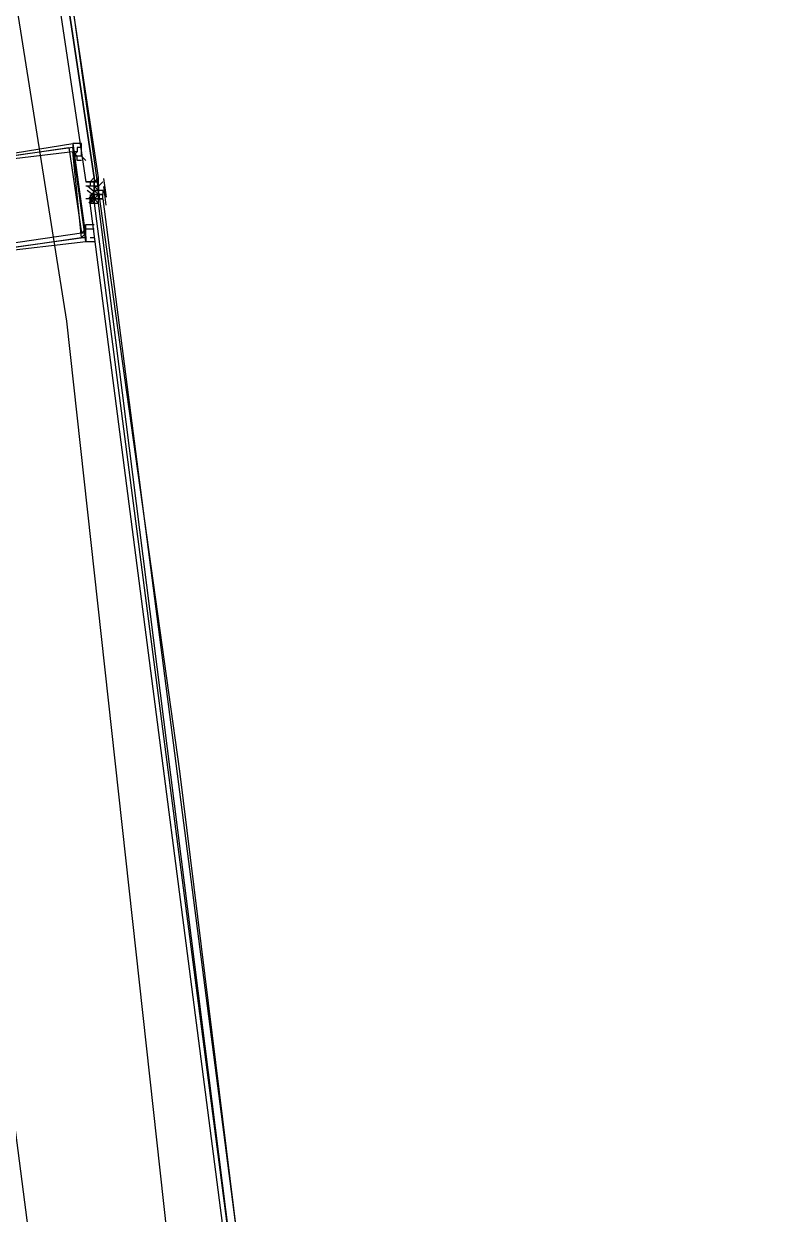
# Model space of a CAD drawing. Header units: feet. Extents: x -84 to 198, y -22 to 181.
# Drawn here: x 135.993 to 138.307, y 131.594 to 135.311 of the extents above; entities that cross this region are included whole.
import ezdxf

# ---------------------------------------------------------------- set-up
doc = ezdxf.new("R2010")
doc.units = ezdxf.units.FT
doc.layers.add('A-AREA-UNIDAD', color=30, linetype='CONTINUOUS')
doc.layers.add('A-LINEA', color=7, linetype='CONTINUOUS')

msp = doc.modelspace()

# ---------------------------------------------------------------- linework, layer by layer
at = {"layer": 'A-AREA-UNIDAD'}
msp.add_lwpolyline([(123.04, 112.4089), (137.28, 109.0133), (137.52, 109.2089), (137.472, 111.0578), (138.048, 111.0933), (137.36, 123.1644), (136.128, 134.3822), (134.72, 143.2533)], dxfattribs=at)
at = {"layer": 'A-LINEA'}
for p, q in [((136.1467, 134.9244), (136.1467, 134.9244)), ((136.1467, 134.9244), (136.1467, 134.9244)), ((136.1733, 134.8978), (136.1733, 134.9111)), ((136.1867, 134.8844), (136.1733, 134.8978)), ((136.1867, 134.9111), (136.1867, 134.9111)), ((136.1867, 134.8978), (136.1867, 134.8978)), ((136.1867, 134.8178), (136.1867, 134.8178)), ((136.1867, 134.8178), (136.1867, 134.8178)), ((136.1867, 134.8178), (136.1867, 134.8178)), ((136.2, 134.8178), (136.1867, 134.8178)), ((136.1867, 134.8178), (136.1867, 134.8178)), ((136.2, 134.8178), (136.1867, 134.8178)), ((136.1867, 134.8044), (136.1867, 134.8044)), ((136.2, 134.8044), (136.1867, 134.8044)), ((136.1867, 134.8044), (136.1867, 134.8044)), ((136.2, 134.8178), (136.2133, 134.8178)), ((136.2, 134.8178), (136.2, 134.8178)), ((136.2, 134.8178), (136.2, 134.8178)), ((136.2, 134.8178), (136.2, 134.8178)), ((136.2, 134.8178), (136.2, 134.8178)), ((136.2, 134.8178), (136.2, 134.8178)), ((136.2, 134.8178), (136.2, 134.8178)), ((136.2, 134.8178), (136.2133, 134.8178)), ((136.2, 134.8178), (136.2, 134.8178)), ((136.2, 134.8178), (136.2, 134.8178)), ((136.2, 134.8178), (136.2, 134.8178)), ((136.2, 134.8178), (136.2, 134.8178)), ((136.2, 134.8178), (136.2, 134.8178)), ((136.2, 134.8178), (136.2, 134.8044)), ((136.2, 134.8178), (136.2, 134.8178)), ((136.2133, 134.8178), (136.2, 134.8178)), ((136.2133, 134.8044), (136.2, 134.8044)), ((136.2, 134.8044), (136.2, 134.8044)), ((136.2133, 134.8044), (136.2, 134.8044)), ((136.2, 134.8044), (136.2, 134.8044)), ((136.2, 134.8044), (136.2, 134.8044)), ((136.2, 134.8044), (136.2, 134.8044)), ((136.2, 134.8044), (136.2, 134.8044)), ((136.2, 134.8044), (136.2, 134.8044)), ((136.2, 134.8044), (136.2, 134.8044)), ((136.2, 134.8044), (136.2, 134.8044)), ((136.2, 134.8044), (136.2, 134.8044)), ((136.2, 134.8044), (136.2, 134.8044)), ((136.2, 134.8044), (136.2, 134.8044)), ((136.2, 134.8044), (136.2, 134.8044)), ((136.2133, 134.8178), (136.2133, 134.8178)), ((136.2133, 134.8178), (136.2133, 134.8178)), ((136.2133, 134.8178), (136.2133, 134.8178)), ((136.2133, 134.8178), (136.2133, 134.8178)), ((136.2133, 134.8178), (136.2133, 134.8044)), ((136.2133, 134.8178), (136.2133, 134.8178)), ((136.2133, 134.8178), (136.2133, 134.8178)), ((136.2133, 134.8178), (136.2133, 134.8178)), ((136.2133, 134.8178), (136.2133, 134.8178)), ((136.2133, 134.8178), (136.2133, 134.8178)), ((136.2133, 134.8178), (136.2133, 134.8044)), ((136.2133, 134.8178), (136.2133, 134.8178)), ((136.2133, 134.8178), (136.2133, 134.8044)), ((136.2133, 134.8178), (136.2267, 134.8178)), ((136.2133, 134.8178), (136.2133, 134.8178)), ((136.2267, 134.8178), (136.2133, 134.8178)), ((136.2133, 134.8178), (136.2133, 134.8178)), ((136.2267, 134.8178), (136.2133, 134.8178)), ((136.2133, 134.8178), (136.2133, 134.8178)), ((136.2133, 134.8178), (136.2133, 134.8178)), ((136.2133, 134.8178), (136.2133, 134.8178)), ((136.2133, 134.8178), (136.2133, 134.8178)), ((136.2133, 134.8178), (136.2133, 134.8178)), ((136.2133, 134.8178), (136.2133, 134.8178)), ((136.2133, 134.8178), (136.2133, 134.8178)), ((136.2133, 134.8178), (136.2267, 134.8178)), ((136.2133, 134.8178), (136.2133, 134.8178)), ((136.2133, 134.8178), (136.2133, 134.8178)), ((136.2133, 134.8178), (136.2133, 134.8178)), ((136.2133, 134.8044), (136.2133, 134.8178)), ((136.2133, 134.8044), (136.2133, 134.8178)), ((136.2133, 134.8178), (136.2133, 134.8178)), ((136.2133, 134.8044), (136.2133, 134.8178)), ((136.2133, 134.8044), (136.2133, 134.8044)), ((136.2133, 134.8044), (136.2133, 134.8044)), ((136.2133, 134.8044), (136.2133, 134.7911)), ((136.2133, 134.8044), (136.2133, 134.8044)), ((136.2133, 134.8044), (136.2133, 134.7911)), ((136.2133, 134.8044), (136.2267, 134.8044)), ((136.2133, 134.8044), (136.2133, 134.8044)), ((136.2133, 134.8044), (136.2133, 134.8044)), ((136.2133, 134.8044), (136.2133, 134.8044)), ((136.2133, 134.8044), (136.2133, 134.7911)), ((136.2133, 134.8044), (136.2133, 134.8044)), ((136.2133, 134.8044), (136.2133, 134.8044)), ((136.2133, 134.8044), (136.2133, 134.8044)), ((136.2133, 134.8044), (136.2133, 134.8044)), ((136.2133, 134.8044), (136.2133, 134.8044)), ((136.2133, 134.8044), (136.2133, 134.8044)), ((136.2133, 134.8044), (136.2133, 134.8044)), ((136.2133, 134.8044), (136.2133, 134.8044)), ((136.2133, 134.8044), (136.2133, 134.8044)), ((136.2133, 134.8044), (136.2133, 134.8044)), ((136.2133, 134.8044), (136.2133, 134.8044)), ((136.2133, 134.8044), (136.2133, 134.8044)), ((136.2133, 134.8044), (136.2133, 134.8044)), ((136.2133, 134.8044), (136.2133, 134.8044)), ((136.2133, 134.8044), (136.2133, 134.8044)), ((136.2133, 134.8044), (136.2133, 134.8044)), ((136.2133, 134.8044), (136.2133, 134.8044)), ((136.2133, 134.8044), (136.2133, 134.8044)), ((136.2133, 134.8044), (136.2133, 134.8044)), ((136.2133, 134.8044), (136.2133, 134.8044)), ((136.2133, 134.8044), (136.2133, 134.8044)), ((136.2133, 134.8044), (136.2133, 134.8044)), ((136.2133, 134.8044), (136.2133, 134.8044)), ((136.2133, 134.7911), (136.2133, 134.8044)), ((136.2133, 134.8044), (136.2133, 134.8044)), ((136.2133, 134.8044), (136.2133, 134.8044)), ((136.2133, 134.8044), (136.2133, 134.8044)), ((136.2133, 134.8044), (136.2133, 134.8044)), ((136.2133, 134.8044), (136.2133, 134.8044)), ((136.2133, 134.8044), (136.2133, 134.8044)), ((136.2133, 134.8044), (136.2133, 134.8044)), ((136.2133, 134.8044), (136.2133, 134.8044)), ((136.2133, 134.8044), (136.2133, 134.8044)), ((136.2133, 134.8044), (136.2267, 134.8044)), ((136.2133, 134.8044), (136.2133, 134.8044)), ((136.2133, 134.8044), (136.2133, 134.8044)), ((136.2267, 134.8311), (136.2267, 134.8311)), ((136.2267, 134.8044), (136.2267, 134.8178)), ((136.2267, 134.8178), (136.2267, 134.8178)), ((136.2267, 134.8178), (136.2267, 134.8178)), ((136.2267, 134.8044), (136.2267, 134.8178)), ((136.2267, 134.8178), (136.2267, 134.8178)), ((136.2267, 134.8178), (136.2267, 134.8178)), ((136.2267, 134.8178), (136.2267, 134.8178)), ((136.2267, 134.8178), (136.2267, 134.8178)), ((136.2267, 134.8178), (136.2267, 134.8178)), ((136.2267, 134.8178), (136.2267, 134.8178)), ((136.2267, 134.8178), (136.2267, 134.8178)), ((136.2267, 134.8178), (136.2267, 134.8178)), ((136.2267, 134.8178), (136.2267, 134.8178)), ((136.2267, 134.8178), (136.2267, 134.8178)), ((136.2267, 134.8178), (136.2267, 134.8178)), ((136.2267, 134.8178), (136.2267, 134.8178)), ((136.2267, 134.8178), (136.2267, 134.8178)), ((136.2267, 134.8178), (136.2267, 134.8178)), ((136.2267, 134.8178), (136.2267, 134.8178)), ((136.2267, 134.8178), (136.2267, 134.8178)), ((136.2267, 134.8178), (136.2267, 134.8178)), ((136.2267, 134.8178), (136.2267, 134.8178)), ((136.2267, 134.8178), (136.2267, 134.8178)), ((136.2267, 134.8178), (136.2267, 134.8178)), ((136.2267, 134.8178), (136.2267, 134.8178)), ((136.2267, 134.8178), (136.2267, 134.8178)), ((136.24, 134.8178), (136.2267, 134.8044)), ((136.2267, 134.8044), (136.2267, 134.8044)), ((136.2267, 134.8044), (136.2267, 134.8044)), ((136.2267, 134.8044), (136.2267, 134.8044)), ((136.2267, 134.8044), (136.2267, 134.8044)), ((136.2267, 134.8044), (136.2267, 134.7911)), ((136.2267, 134.8044), (136.2267, 134.8044)), ((136.2267, 134.8044), (136.2267, 134.8044)), ((136.2267, 134.8044), (136.2267, 134.8044)), ((136.2267, 134.8044), (136.2267, 134.8044)), ((136.2267, 134.8044), (136.2267, 134.8044)), ((136.2267, 134.8044), (136.2267, 134.8044)), ((136.2267, 134.8044), (136.2267, 134.8044)), ((136.2267, 134.8044), (136.2267, 134.7911)), ((136.2267, 134.8044), (136.2267, 134.8044)), ((136.2267, 134.8044), (136.2267, 134.8044)), ((136.2267, 134.8044), (136.2267, 134.8044)), ((136.2267, 134.8044), (136.2267, 134.8044)), ((136.2267, 134.8044), (136.2267, 134.8044)), ((136.2267, 134.8044), (136.2267, 134.8044)), ((136.2267, 134.8044), (136.2267, 134.8044)), ((136.2267, 134.8044), (136.2267, 134.8044)), ((136.2267, 134.8044), (136.2267, 134.8044)), ((136.2267, 134.8044), (136.2267, 134.8044)), ((136.2267, 134.8044), (136.2267, 134.8044)), ((136.2267, 134.8044), (136.2267, 134.8044)), ((136.2267, 134.8044), (136.2267, 134.8044)), ((136.2267, 134.8044), (136.2267, 134.8044)), ((136.2267, 134.8044), (136.2267, 134.8044)), ((136.2267, 134.7911), (136.2267, 134.8044)), ((136.2267, 134.7911), (136.2267, 134.8044)), ((136.2267, 134.8044), (136.2267, 134.8044)), ((136.2267, 134.8044), (136.2267, 134.8044)), ((136.2267, 134.7911), (136.2267, 134.8044)), ((136.2267, 134.8044), (136.2267, 134.8044)), ((136.2267, 134.8044), (136.2267, 134.8044)), ((136.2267, 134.8044), (136.2267, 134.8044)), ((136.2267, 134.8044), (136.2267, 134.8044)), ((136.2267, 134.8044), (136.2267, 134.8044)), ((136.2267, 134.8044), (136.2267, 134.8044)), ((136.2267, 134.8044), (136.2267, 134.8044)), ((136.2267, 134.8044), (136.2267, 134.8044)), ((136.2267, 134.8044), (136.2267, 134.8044)), ((136.2267, 134.8044), (136.2267, 134.8044)), ((136.2267, 134.8044), (136.2267, 134.8044)), ((136.2267, 134.8044), (136.2267, 134.8044)), ((136.2267, 134.8044), (136.2267, 134.8044)), ((136.2267, 134.8044), (136.2267, 134.8044)), ((136.2267, 134.8044), (136.2267, 134.8044)), ((136.2267, 134.8044), (136.2267, 134.8044)), ((136.2267, 134.8044), (136.2267, 134.8044)), ((136.2267, 134.8044), (136.2267, 134.8044)), ((136.2267, 134.8044), (136.2267, 134.8044)), ((136.2267, 134.8044), (136.2267, 134.8044)), ((136.2267, 134.8044), (136.2267, 134.8044)), ((136.2267, 134.8044), (136.2267, 134.8044)), ((136.2267, 134.8044), (136.2267, 134.8044)), ((136.2267, 134.8044), (136.2267, 134.8044)), ((136.2267, 134.8044), (136.2267, 134.8044)), ((136.2267, 134.8044), (136.2267, 134.8044)), ((136.2267, 134.8044), (136.2267, 134.8044)), ((136.2267, 134.8044), (136.2267, 134.8044)), ((136.2267, 134.8044), (136.2267, 134.8044)), ((136.2267, 134.8044), (136.2267, 134.8044)), ((136.2267, 134.8044), (136.2267, 134.8044)), ((136.2267, 134.8044), (136.2267, 134.8044)), ((136.2267, 134.8044), (136.2267, 134.8044)), ((136.2267, 134.8044), (136.2267, 134.8044)), ((136.2416, 134.8276), (136.2502, 134.7703)), ((136.2, 134.7778), (136.2, 134.7644)), ((136.2133, 134.7911), (136.2133, 134.7911)), ((136.2133, 134.7911), (136.2133, 134.7911)), ((136.2133, 134.7911), (136.2133, 134.7911)), ((136.2133, 134.7911), (136.2133, 134.7911)), ((136.2133, 134.7911), (136.2133, 134.7911)), ((136.2133, 134.7911), (136.2133, 134.7911)), ((136.2267, 134.7911), (136.2133, 134.7911)), ((136.2133, 134.7911), (136.2133, 134.7911)), ((136.2133, 134.7911), (136.2133, 134.7911)), ((136.2133, 134.7911), (136.2133, 134.7911)), ((136.2133, 134.7911), (136.2133, 134.7911)), ((136.2133, 134.7911), (136.2133, 134.7911)), ((136.2133, 134.7911), (136.2133, 134.7911)), ((136.2133, 134.7911), (136.2133, 134.7911)), ((136.2133, 134.7911), (136.2267, 134.7911)), ((136.2133, 134.7911), (136.2133, 134.7911)), ((136.2133, 134.7911), (136.2133, 134.7911)), ((136.2133, 134.7911), (136.2133, 134.7911)), ((136.2267, 134.7911), (136.2133, 134.7911)), ((136.2133, 134.7778), (136.2133, 134.7911)), ((136.2133, 134.7778), (136.2133, 134.7911)), ((136.2133, 134.7778), (136.2133, 134.7911)), ((136.2133, 134.7911), (136.2133, 134.7911)), ((136.2133, 134.7911), (136.2133, 134.7911)), ((136.2133, 134.7911), (136.2133, 134.7911)), ((136.2133, 134.7911), (136.2133, 134.7911)), ((136.2133, 134.7911), (136.2133, 134.7911)), ((136.2267, 134.7778), (136.2133, 134.7911)), ((136.2133, 134.7911), (136.2133, 134.7911)), ((136.2133, 134.7911), (136.2133, 134.7911)), ((136.2133, 134.7911), (136.2133, 134.7911)), ((136.2133, 134.7911), (136.2133, 134.7911)), ((136.2133, 134.7911), (136.2133, 134.7911)), ((136.2133, 134.7911), (136.2133, 134.7911)), ((136.2133, 134.7911), (136.2133, 134.7911)), ((136.2133, 134.7911), (136.2133, 134.7911)), ((136.2133, 134.7911), (136.2133, 134.7911)), ((136.2133, 134.7911), (136.2133, 134.7911)), ((136.2133, 134.7778), (136.2133, 134.7911)), ((136.2267, 134.7911), (136.2133, 134.7911)), ((136.2133, 134.7911), (136.2133, 134.7911)), ((136.2133, 134.7911), (136.2133, 134.7911)), ((136.2133, 134.7911), (136.2133, 134.7911)), ((136.2133, 134.7911), (136.2133, 134.7911)), ((136.2133, 134.7911), (136.2133, 134.7911)), ((136.2133, 134.7911), (136.2133, 134.7911)), ((136.2133, 134.7911), (136.2133, 134.7911)), ((136.2133, 134.7911), (136.2133, 134.7911)), ((136.2133, 134.7778), (136.2267, 134.7778)), ((136.2133, 134.7778), (136.2133, 134.7778)), ((136.2133, 134.7778), (136.2133, 134.7778)), ((136.2133, 134.7778), (136.2133, 134.7778)), ((136.2133, 134.7644), (136.2133, 134.7778)), ((136.2133, 134.7778), (136.2133, 134.7778)), ((136.2133, 134.7778), (136.2133, 134.7778)), ((136.2133, 134.7778), (136.2133, 134.7778)), ((136.2133, 134.7778), (136.2133, 134.7644)), ((136.2133, 134.7778), (136.2133, 134.7778)), ((136.2133, 134.7778), (136.2133, 134.7778)), ((136.2133, 134.7778), (136.2133, 134.7778)), ((136.2133, 134.7778), (136.2133, 134.7778)), ((136.2133, 134.7778), (136.2133, 134.7644)), ((136.2133, 134.7778), (136.2133, 134.7778)), ((136.2133, 134.7778), (136.2133, 134.7778)), ((136.2267, 134.7778), (136.2133, 134.7778)), ((136.2133, 134.7778), (136.2133, 134.7778)), ((136.2133, 134.7778), (136.2133, 134.7778)), ((136.2133, 134.7778), (136.2267, 134.7778)), ((136.2133, 134.7778), (136.2267, 134.7778)), ((136.2133, 134.7778), (136.2267, 134.7778)), ((136.2133, 134.7778), (136.2133, 134.7778)), ((136.2133, 134.7778), (136.2133, 134.7778)), ((136.2133, 134.7644), (136.2133, 134.7778)), ((136.2133, 134.7778), (136.2133, 134.7778)), ((136.2133, 134.7778), (136.2133, 134.7778)), ((136.2133, 134.7778), (136.2133, 134.7778)), ((136.2133, 134.7778), (136.2133, 134.7778)), ((136.2133, 134.7778), (136.2133, 134.7778)), ((136.2133, 134.7778), (136.2133, 134.7778)), ((136.2133, 134.7644), (136.2133, 134.7778)), ((136.2133, 134.7778), (136.2133, 134.7778)), ((136.2133, 134.7644), (136.2133, 134.7778)), ((136.2133, 134.7778), (136.2133, 134.7778)), ((136.2133, 134.7778), (136.2133, 134.7778)), ((136.2133, 134.7778), (136.2133, 134.7778)), ((136.2133, 134.7778), (136.2133, 134.7778)), ((136.2133, 134.7778), (136.2133, 134.7778)), ((136.2133, 134.7778), (136.2133, 134.7778)), ((136.2133, 134.7778), (136.2133, 134.7778)), ((136.2133, 134.7778), (136.2133, 134.7644)), ((136.2133, 134.7778), (136.2133, 134.7778)), ((136.2133, 134.7778), (136.2133, 134.7778)), ((136.2133, 134.7778), (136.2133, 134.7778)), ((136.2133, 134.7778), (136.2133, 134.7778)), ((136.2133, 134.7778), (136.2133, 134.7778)), ((136.2133, 134.7778), (136.2133, 134.7778)), ((136.2267, 134.7911), (136.2267, 134.7911)), ((136.2267, 134.7911), (136.2267, 134.7911)), ((136.2267, 134.7911), (136.2267, 134.7911)), ((136.2267, 134.7911), (136.2267, 134.7778)), ((136.2267, 134.7911), (136.2267, 134.7911)), ((136.2267, 134.7911), (136.2267, 134.7911)), ((136.2267, 134.7911), (136.2267, 134.7911)), ((136.2267, 134.7911), (136.2267, 134.7778)), ((136.2267, 134.7911), (136.2267, 134.7911)), ((136.2267, 134.7911), (136.2267, 134.7911)), ((136.2267, 134.7911), (136.2267, 134.7911)), ((136.2267, 134.7911), (136.2267, 134.7911)), ((136.2267, 134.7911), (136.2267, 134.7911)), ((136.2267, 134.7911), (136.2267, 134.7911)), ((136.2267, 134.7911), (136.2267, 134.7911)), ((136.24, 134.7911), (136.2267, 134.7911)), ((136.2267, 134.7911), (136.2267, 134.7911)), ((136.2267, 134.7911), (136.2267, 134.7911)), ((136.2267, 134.7911), (136.2267, 134.7911)), ((136.2267, 134.7911), (136.2267, 134.7911)), ((136.2267, 134.7911), (136.2267, 134.7911)), ((136.2267, 134.7911), (136.2267, 134.7911)), ((136.2267, 134.7911), (136.2267, 134.7911)), ((136.2267, 134.7911), (136.2267, 134.7911)), ((136.2267, 134.7911), (136.2267, 134.7911)), ((136.2267, 134.7911), (136.2267, 134.7911)), ((136.2267, 134.7778), (136.2267, 134.7911)), ((136.2267, 134.7911), (136.2267, 134.7911)), ((136.2267, 134.7911), (136.2267, 134.7911)), ((136.2267, 134.7911), (136.2267, 134.7911)), ((136.2267, 134.7911), (136.2267, 134.7911)), ((136.2267, 134.7911), (136.2267, 134.7911)), ((136.2267, 134.7911), (136.2267, 134.7911)), ((136.2267, 134.7911), (136.2267, 134.7911)), ((136.2267, 134.7911), (136.2267, 134.7911)), ((136.2267, 134.7911), (136.2267, 134.7911)), ((136.2267, 134.7911), (136.2267, 134.7911)), ((136.2267, 134.7911), (136.2267, 134.7911)), ((136.2267, 134.7911), (136.2267, 134.7911)), ((136.2267, 134.7911), (136.2267, 134.7911)), ((136.2267, 134.7911), (136.2267, 134.7911)), ((136.2267, 134.7911), (136.2267, 134.7911)), ((136.2267, 134.7911), (136.2267, 134.7911)), ((136.2267, 134.7911), (136.2267, 134.7911)), ((136.2267, 134.7911), (136.2267, 134.7911)), ((136.2267, 134.7911), (136.2267, 134.7911)), ((136.2267, 134.7911), (136.2267, 134.7911)), ((136.2267, 134.7911), (136.2267, 134.7911)), ((136.2267, 134.7911), (136.2267, 134.7911)), ((136.2267, 134.7911), (136.2267, 134.7911)), ((136.2267, 134.7911), (136.2267, 134.7778)), ((136.2267, 134.7911), (136.2267, 134.7911)), ((136.2267, 134.7911), (136.2267, 134.7911)), ((136.2267, 134.7911), (136.2267, 134.7778)), ((136.2267, 134.7778), (136.2267, 134.7778)), ((136.2267, 134.7778), (136.2267, 134.7778)), ((136.2267, 134.7778), (136.2267, 134.7778)), ((136.2267, 134.7778), (136.2267, 134.7778)), ((136.2267, 134.7778), (136.24, 134.7778)), ((136.2267, 134.7778), (136.2267, 134.7778)), ((136.2267, 134.7778), (136.2267, 134.7778)), ((136.2267, 134.7778), (136.2267, 134.7778)), ((136.2267, 134.7778), (136.2267, 134.7778)), ((136.2267, 134.7778), (136.2267, 134.7778)), ((136.2267, 134.7778), (136.2267, 134.7778)), ((136.2267, 134.7778), (136.2267, 134.7778)), ((136.2267, 134.7778), (136.2267, 134.7778)), ((136.2267, 134.7778), (136.2267, 134.7778)), ((136.2267, 134.7778), (136.2267, 134.7778)), ((136.2267, 134.7778), (136.2267, 134.7778)), ((136.2267, 134.7778), (136.2267, 134.7778)), ((136.2267, 134.7778), (136.2267, 134.7778)), ((136.2267, 134.7778), (136.2267, 134.7778)), ((136.2267, 134.7778), (136.2267, 134.7778)), ((136.2267, 134.7778), (136.2267, 134.7778)), ((136.2267, 134.7778), (136.2267, 134.7778)), ((136.24, 134.7778), (136.2267, 134.7778)), ((136.24, 134.7778), (136.2267, 134.7778)), ((136.2267, 134.7778), (136.2267, 134.7778)), ((136.2267, 134.7778), (136.2267, 134.7778)), ((136.2267, 134.7778), (136.2267, 134.7778)), ((136.24, 134.7778), (136.2267, 134.7778)), ((136.2267, 134.7778), (136.2267, 134.7778)), ((136.2267, 134.7778), (136.2267, 134.7778)), ((136.2267, 134.7778), (136.2267, 134.7778)), ((136.2267, 134.7778), (136.2267, 134.7778)), ((136.2267, 134.7778), (136.2267, 134.7778)), ((136.2267, 134.7778), (136.2267, 134.7778)), ((136.2267, 134.7778), (136.2267, 134.7778)), ((136.2267, 134.7778), (136.2267, 134.7778)), ((136.2267, 134.7778), (136.2267, 134.7778)), ((136.2267, 134.7778), (136.2267, 134.7778)), ((136.2267, 134.7778), (136.2267, 134.7778)), ((136.2267, 134.7778), (136.2267, 134.7778)), ((136.24, 134.7778), (136.2267, 134.7778)), ((136.2267, 134.7644), (136.2267, 134.7778)), ((136.2267, 134.7644), (136.2267, 134.7778)), ((136.2267, 134.7644), (136.2267, 134.7778)), ((136.2267, 134.7778), (136.2267, 134.7778)), ((136.24, 134.7778), (136.2267, 134.7778)), ((136.24, 134.7778), (136.2267, 134.7778)), ((136.2267, 134.7778), (136.2267, 134.7778)), ((136.2267, 134.7778), (136.2267, 134.7778)), ((136.24, 134.7778), (136.2267, 134.7778)), ((136.24, 134.7778), (136.2267, 134.7778)), ((136.2267, 134.7778), (136.2267, 134.7644)), ((136.2267, 134.7778), (136.2267, 134.7778)), ((136.2267, 134.7778), (136.2267, 134.7778)), ((136.2267, 134.7778), (136.2267, 134.7778)), ((136.2267, 134.7778), (136.2267, 134.7778)), ((136.24, 134.7778), (136.2267, 134.7778)), ((136.2267, 134.7778), (136.2267, 134.7778)), ((136.2267, 134.7778), (136.2267, 134.7778)), ((136.2267, 134.7778), (136.2267, 134.7778)), ((136.2267, 134.7778), (136.2267, 134.7778)), ((136.2267, 134.7778), (136.2267, 134.7778)), ((136.2267, 134.7778), (136.2267, 134.7778)), ((136.2267, 134.7778), (136.2267, 134.7778)), ((136.24, 134.7911), (136.24, 134.7778)), ((136.24, 134.7911), (136.24, 134.7911)), ((136.24, 134.7778), (136.24, 134.7778)), ((136.24, 134.7778), (136.24, 134.7778)), ((136.24, 134.7778), (136.24, 134.7778)), ((136.24, 134.7778), (136.24, 134.7778)), ((136.24, 134.7778), (136.24, 134.7778)), ((136.24, 134.7778), (136.24, 134.7778)), ((136.24, 134.7778), (136.24, 134.7778)), ((136.24, 134.7644), (136.24, 134.7778)), ((136.24, 134.7778), (136.24, 134.7778)), ((136.242, 134.8028), (136.2494, 134.7452)), ((136.1867, 134.7644), (136.1867, 134.7644)), ((136.2, 134.7644), (136.2, 134.7644)), ((136.2, 134.7644), (136.2, 134.7644)), ((136.2, 134.7644), (136.2, 134.7644)), ((136.2, 134.7644), (136.2, 134.7644)), ((136.2, 134.7644), (136.2, 134.7644)), ((136.2, 134.7644), (136.2133, 134.7644)), ((136.2, 134.7511), (136.2, 134.7644)), ((136.2, 134.7644), (136.2, 134.7644)), ((136.2, 134.7511), (136.2, 134.7644)), ((136.2, 134.7511), (136.2, 134.7644)), ((136.2, 134.7511), (136.2, 134.7644)), ((136.2133, 134.7511), (136.2, 134.7644)), ((136.2, 134.7644), (136.2, 134.7511)), ((136.2, 134.7511), (136.2, 134.7511)), ((136.2, 134.7511), (136.2, 134.7511)), ((136.2, 134.7511), (136.2, 134.7511)), ((136.2, 134.7511), (136.2, 134.7511)), ((136.2133, 134.7644), (136.2133, 134.7644)), ((136.2133, 134.7644), (136.2133, 134.7644)), ((136.2133, 134.7644), (136.2133, 134.7644)), ((136.2133, 134.7644), (136.2267, 134.7644)), ((136.2133, 134.7644), (136.2133, 134.7644)), ((136.2133, 134.7644), (136.2133, 134.7644)), ((136.2133, 134.7511), (136.2133, 134.7644)), ((136.2133, 134.7644), (136.2133, 134.7644)), ((136.2133, 134.7644), (136.2133, 134.7644)), ((136.2133, 134.7644), (136.2133, 134.7644)), ((136.2133, 134.7644), (136.2133, 134.7644)), ((136.2133, 134.7644), (136.2133, 134.7644)), ((136.2133, 134.7644), (136.2267, 134.7644)), ((136.2133, 134.7511), (136.2133, 134.7644)), ((136.2133, 134.7644), (136.2133, 134.7644)), ((136.2133, 134.7644), (136.2133, 134.7644)), ((136.2133, 134.7644), (136.2133, 134.7644)), ((136.2133, 134.7644), (136.2133, 134.7644)), ((136.2133, 134.7644), (136.2133, 134.7644)), ((136.2133, 134.7644), (136.2133, 134.7644)), ((136.2133, 134.7644), (136.2133, 134.7511)), ((136.2133, 134.7644), (136.2133, 134.7644)), ((136.2133, 134.7644), (136.2133, 134.7644)), ((136.2133, 134.7644), (136.2133, 134.7644)), ((136.2133, 134.7644), (136.2133, 134.7644)), ((136.2267, 134.7644), (136.2133, 134.7644)), ((136.2133, 134.7644), (136.2133, 134.7644)), ((136.2133, 134.7644), (136.2133, 134.7644)), ((136.2133, 134.7644), (136.2133, 134.7511)), ((136.2133, 134.7644), (136.2267, 134.7511)), ((136.2133, 134.7511), (136.2133, 134.7511)), ((136.2133, 134.7511), (136.2133, 134.7511)), ((136.2267, 134.7644), (136.2267, 134.7644)), ((136.2267, 134.7644), (136.2267, 134.7644)), ((136.2267, 134.7644), (136.2267, 134.7644)), ((136.2267, 134.7644), (136.2267, 134.7644)), ((136.2267, 134.7644), (136.2267, 134.7644)), ((136.2267, 134.7644), (136.2267, 134.7644)), ((136.2267, 134.7644), (136.2267, 134.7644)), ((136.2267, 134.7644), (136.2267, 134.7644)), ((136.2267, 134.7644), (136.2267, 134.7644)), ((136.2267, 134.7644), (136.2267, 134.7644)), ((136.2267, 134.7644), (136.2267, 134.7644)), ((136.2267, 134.7644), (136.2267, 134.7644)), ((136.2267, 134.7644), (136.2267, 134.7644)), ((136.2267, 134.7644), (136.2267, 134.7644)), ((136.2267, 134.7644), (136.2267, 134.7644)), ((136.2267, 134.7644), (136.2267, 134.7644)), ((136.2267, 134.7644), (136.2267, 134.7644)), ((136.2267, 134.7644), (136.2267, 134.7644)), ((136.2267, 134.7644), (136.2267, 134.7644)), ((136.2267, 134.7644), (136.2267, 134.7644)), ((136.24, 134.7644), (136.2267, 134.7644)), ((136.2267, 134.7644), (136.2267, 134.7644)), ((136.2267, 134.7644), (136.24, 134.7644)), ((136.2267, 134.7644), (136.2267, 134.7644)), ((136.2267, 134.7644), (136.2267, 134.7644)), ((136.2267, 134.7644), (136.2267, 134.7644)), ((136.2267, 134.7644), (136.2267, 134.7644)), ((136.2267, 134.7644), (136.2267, 134.7644)), ((136.2267, 134.7644), (136.2267, 134.7644)), ((136.2267, 134.7644), (136.2267, 134.7644)), ((136.24, 134.7644), (136.24, 134.7644)), ((136.24, 134.7644), (136.24, 134.7644)), ((136.24, 134.7644), (136.24, 134.7644)), ((136.24, 134.7644), (136.24, 134.7644)), ((136.24, 134.7644), (136.24, 134.7644)), ((136.24, 134.7644), (136.24, 134.7644)), ((136.24, 134.7644), (136.24, 134.7644)), ((136.24, 134.7644), (136.24, 134.7644)), ((136.24, 134.7644), (136.24, 134.7644)), ((136.24, 134.7644), (136.24, 134.7644)), ((136.24, 134.7644), (136.24, 134.7644)), ((136.1867, 134.6578), (136.1867, 134.6578)), ((136.2133, 134.6711), (136.2133, 134.6711)), ((136.2133, 134.6711), (136.2133, 134.6711)), ((136.1867, 134.6444), (136.1867, 134.6444)), ((135.6133, 134.5644), (136.0933, 130.8844))]:
    msp.add_line(p, q, dxfattribs=at)
for points in [[(138.3067, 108.7111), (138.2133, 112.1778), (138.0667, 115.6578), (137.8533, 119.1244), (137.6, 122.5911), (137.28, 126.0578), (136.9067, 129.5244), (136.48, 132.9778), (136, 136.4178), (135.4667, 139.8578), (134.88, 143.2844)], [(136.2, 134.8178), (136.2133, 134.8311), (135.6267, 138.7244), (135.6133, 138.7244), (135.6, 138.7244), (136.1867, 134.8178), (136.2, 134.8178)], [(136.2267, 134.8311), (135.64, 138.7244), (135.6267, 138.7244), (136.2133, 134.8311), (136.2133, 134.8178), (136.2267, 134.8311)], [(135.6133, 134.5644), (135.5733, 134.8444), (136.1467, 134.9378), (136.1867, 134.6444), (135.6133, 134.5644)], [(135.5733, 134.8444), (135.6133, 134.5644), (136.1867, 134.6311), (136.1467, 134.9244), (135.5733, 134.8444)], [(135.6267, 134.5778), (135.5867, 134.8444), (136.1333, 134.9244), (136.1733, 134.6578), (135.6267, 134.5778)], [(136.1733, 134.9111), (136.1733, 134.9244), (136.1733, 134.9244), (136.1733, 134.9378), (136.1733, 134.9378), (136.1733, 134.9378), (136.1467, 134.9378), (136.1467, 134.9378), (136.1467, 134.9244), (136.1467, 134.9244), (136.1467, 134.9244), (136.1467, 134.9244), (136.1467, 134.9244), (136.1467, 134.9244)], [(136.1733, 134.9111), (136.1733, 134.9244), (136.1733, 134.9244), (136.1733, 134.9244), (136.16, 134.9244), (136.16, 134.9244), (136.16, 134.9111), (136.16, 134.9111), (136.1467, 134.9111), (136.1467, 134.9111), (136.1467, 134.9111), (136.1467, 134.9111), (136.1467, 134.9111)], [(135.5867, 134.8444), (135.6267, 134.5644), (136.1733, 134.6444), (136.1467, 134.9111), (135.5867, 134.8444)], [(136.1733, 134.9111), (136.1733, 134.9111), (136.1733, 134.8978), (136.1733, 134.8978), (136.16, 134.8978), (136.16, 134.8978), (136.1467, 134.9111), (136.1467, 134.9111), (136.1467, 134.9111), (136.1467, 134.9111), (136.1467, 134.9111), (136.1467, 134.9111), (136.1467, 134.9111)], [(136.1467, 134.9111), (136.1467, 134.9111), (136.1467, 134.9111)], [(136.1467, 134.8978), (136.16, 134.9111), (136.16, 134.9111)], [(136.16, 134.9111), (136.1467, 134.9111), (136.1467, 134.9111)], [(136.1733, 134.8844), (136.1733, 134.8844), (136.16, 134.8844), (136.16, 134.8844), (136.16, 134.8978), (136.16, 134.8978), (136.1467, 134.8978), (136.1467, 134.8978), (136.1467, 134.8978), (136.1467, 134.8978)], [(136.1867, 134.8178), (136.2, 134.8178), (136.2133, 134.8311), (136.2133, 134.8178), (136.2267, 134.8178), (136.2267, 134.8311)], [(136.2267, 134.8044), (136.2133, 134.8044), (136.2133, 134.8178), (136.2133, 134.8044), (136.2, 134.8044), (136.1867, 134.8044)], [(136.1964, 134.7647), (136.2132, 134.7869), (136.1916, 134.8044)], [(136.2133, 134.7911), (136.2267, 134.7911), (136.2133, 134.8044)], [(136.24, 134.7778), (136.2267, 134.7778), (136.2133, 134.7644), (136.2133, 134.7778), (136.2, 134.7644), (136.1867, 134.7644)], [(136.1971, 134.7515), (136.2131, 134.7742), (136.1908, 134.791)], [(136.2133, 134.7911), (136.2267, 134.7911), (136.2267, 134.7778)], [(136.2267, 134.7911), (136.2133, 134.7911), (136.2267, 134.7911)], [(136.2133, 134.7911), (136.2267, 134.7911), (136.2133, 134.7911)], [(136.2, 134.7511), (136.2133, 134.7644), (136.2133, 134.7511), (136.2267, 134.7511), (136.2267, 134.7644), (136.24, 134.7644)], [(136.2133, 134.7511), (136.72, 130.8444), (136.7067, 130.8444), (136.2, 134.7511), (136.2133, 134.7511)], [(136.24, 134.7644), (136.7467, 130.8444), (136.7333, 130.8444), (136.72, 130.8444), (136.2267, 134.7511), (136.2267, 134.7644), (136.24, 134.7644)], [(136.1733, 134.6578), (136.1867, 134.6711), (136.1867, 134.6711), (136.1867, 134.6711), (136.1867, 134.6711), (136.1867, 134.6711), (136.1867, 134.6844), (136.1867, 134.6844), (136.2133, 134.6844), (136.2133, 134.6844), (136.2133, 134.6844)], [(136.1733, 134.6444), (136.1867, 134.6578), (136.1867, 134.6578), (136.1867, 134.6578), (136.1867, 134.6578), (136.1867, 134.6578), (136.1867, 134.6711), (136.1867, 134.6711), (136.2133, 134.6711), (136.2133, 134.6711), (136.2133, 134.6711), (136.2133, 134.6711)], [(136.1867, 134.6444), (136.1867, 134.6578), (136.1867, 134.6578), (136.1867, 134.6578), (136.1867, 134.6578), (136.1867, 134.6578), (136.1733, 134.6578)], [(136.1867, 134.6444), (136.1867, 134.6444), (136.1867, 134.6444), (136.1867, 134.6444), (136.1867, 134.6578)], [(136.2133, 134.6578), (136.2133, 134.6578), (136.2133, 134.6578), (136.2133, 134.6578)], [(136.2133, 134.6578), (136.2133, 134.6578), (136.2133, 134.6578)], [(136.1733, 134.6444), (136.1867, 134.6444), (136.1867, 134.6444), (136.1867, 134.6444), (136.1867, 134.6444), (136.1867, 134.6444), (136.1867, 134.6311), (136.1867, 134.6311), (136.2133, 134.6311), (136.2133, 134.6311)], [(136.2, 134.6444), (136.2, 134.6444), (136.2133, 134.6444), (136.2133, 134.6444)], [(136.2133, 134.6444), (136.2133, 134.6444), (136.2133, 134.6444)]]:
    msp.add_lwpolyline(points, dxfattribs=at)
msp.add_lwpolyline([(136.1867, 134.6578), (136.1867, 134.6578), (136.1867, 134.6578), (136.1867, 134.6578)], close=True, dxfattribs=at)

doc.saveas('drawing.dxf')
